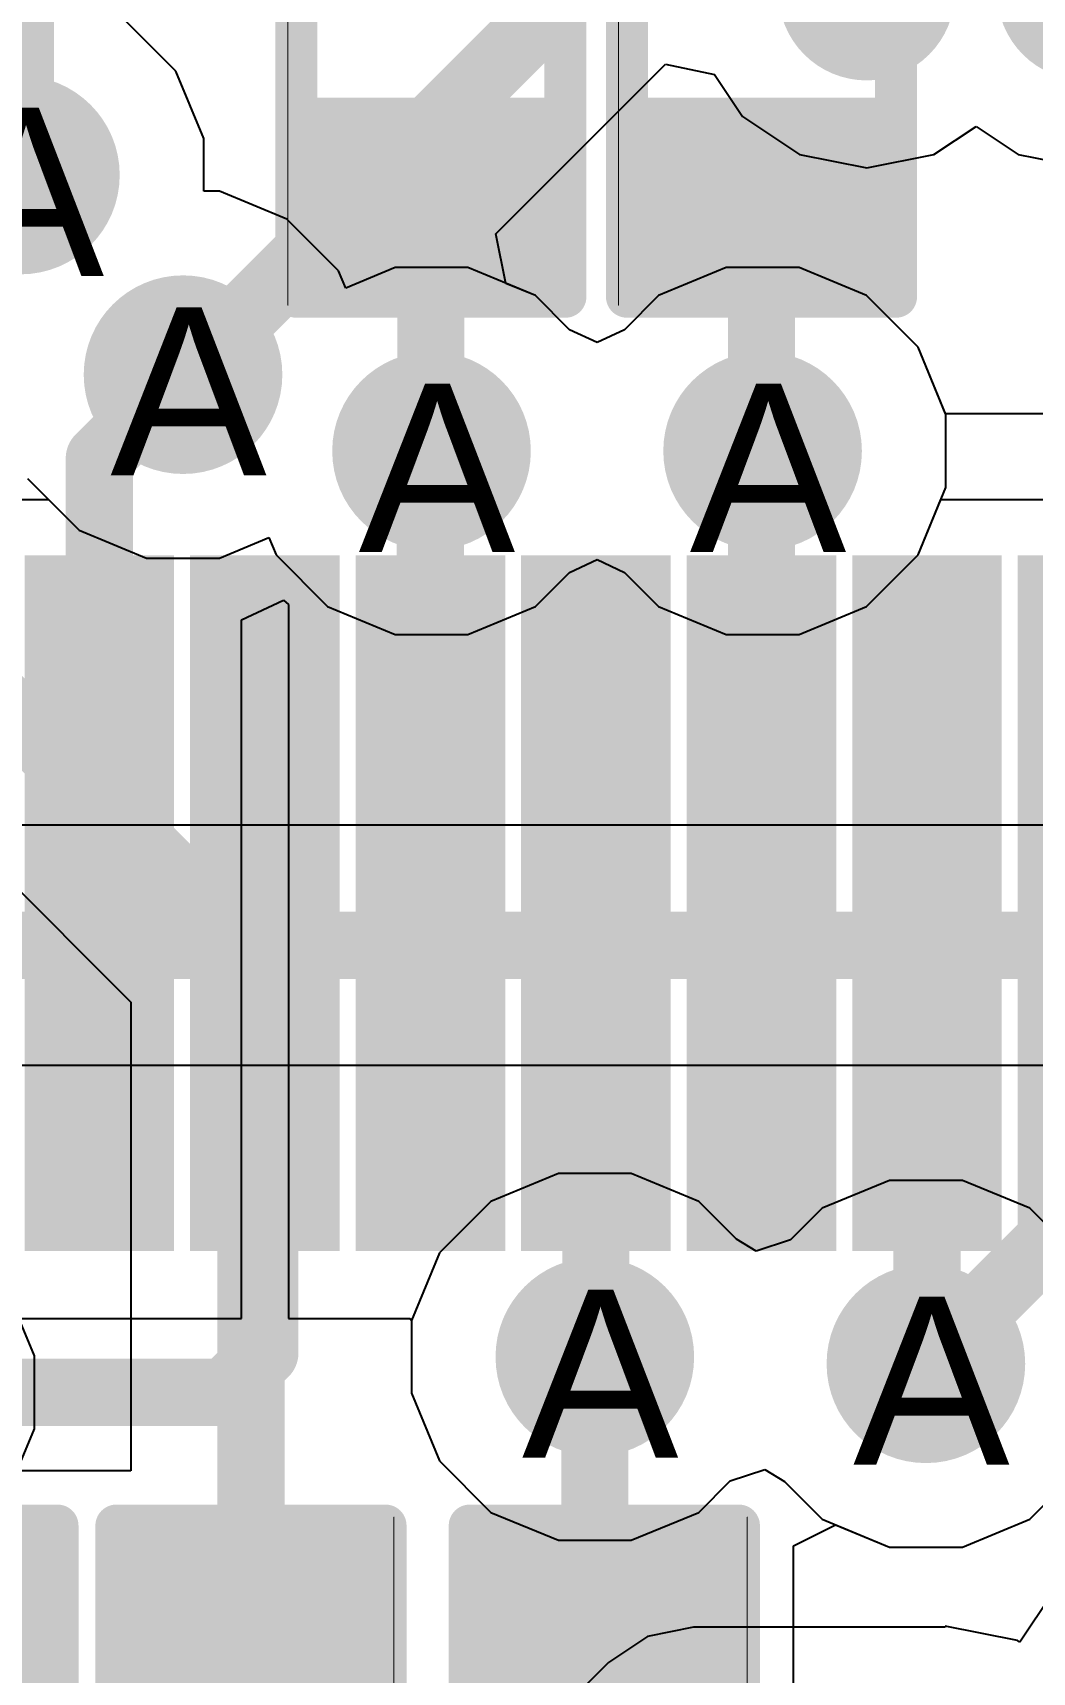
# Model space of a CAD drawing. Header units: inches. Extents: x 0 to 208, y 0 to 213.
# Drawn here: x 2.0308 to 2.1497, y 3.0356 to 3.2305 of the extents above; entities that cross this region are included whole.
import ezdxf

# ---------------------------------------------------------------- set-up
doc = ezdxf.new("R2010")
doc.units = ezdxf.units.IN
doc.header["$MEASUREMENT"] = 0
for name, color, linetype in [('Bottom Layer', 5, 'Continuous'), ('Bottom Overlay', 54, 'Continuous'), ('Bottom Paste', 16, 'Continuous'), ('Bottom Solder', 6, 'Continuous'), ('Drill Drawing', 1, 'Continuous'), ('L2_GND1', 16, 'Continuous'), ('L3_SIG1', 76, 'Continuous'), ('L4_PWR', 90, 'Continuous'), ('L5_GND2', 156, 'Continuous'), ('L6_SIG2', 130, 'Continuous'), ('L7_GND3', 216, 'Continuous'), ('Top Layer', 1, 'Continuous'), ('Top Paste', 8, 'Continuous'), ('Top Solder', 216, 'Continuous'), ('Via Holes', 16, 'Continuous')]:
    doc.layers.add(name, color=color, linetype=linetype)
doc.styles.add('Arial', font='', dxfattribs={"height": 0.2})
doc.styles.get('Arial').set_extended_font_data('Arial')

# ---------------------------------------------------------------- blocks, each defined once
blk = doc.blocks.new('AS0B826_S78B_7H_8')
at = {"layer": 'Top Layer'}
for points in [[(-0.88288, 1.03862), (-0.8691, 1.03862), (-0.8691, 0.95988), (-0.88288, 0.95988)], [(-0.8632, 1.03862), (-0.84942, 1.03862), (-0.84942, 0.95988), (-0.8632, 0.95988)], [(-0.84351, 1.03862), (-0.82973, 1.03862), (-0.82973, 0.95988), (-0.84351, 0.95988)], [(-0.82383, 1.03862), (-0.81005, 1.03862), (-0.81005, 0.95988), (-0.82383, 0.95988)], [(-0.80414, 1.03862), (-0.79036, 1.03862), (-0.79036, 0.95988), (-0.80414, 0.95988)], [(-0.78446, 1.03862), (-0.77068, 1.03862), (-0.77068, 0.95988), (-0.78446, 0.95988)]]:
    blk.add_hatch(color=1, dxfattribs=at).paths.add_polyline_path(points)
at = {"layer": 'Top Paste'}
for points in [[(-0.88288, 1.03862), (-0.8691, 1.03862), (-0.8691, 0.95988), (-0.88288, 0.95988)], [(-0.8632, 1.03862), (-0.84942, 1.03862), (-0.84942, 0.95988), (-0.8632, 0.95988)], [(-0.84351, 1.03862), (-0.82973, 1.03862), (-0.82973, 0.95988), (-0.84351, 0.95988)], [(-0.82383, 1.03862), (-0.81005, 1.03862), (-0.81005, 0.95988), (-0.82383, 0.95988)], [(-0.80414, 1.03862), (-0.79036, 1.03862), (-0.79036, 0.95988), (-0.80414, 0.95988)], [(-0.78446, 1.03862), (-0.77068, 1.03862), (-0.77068, 0.95988), (-0.78446, 0.95988)]]:
    blk.add_hatch(color=8, dxfattribs=at).paths.add_polyline_path(points)
at = {"layer": 'Top Solder'}
for points in [[(-0.88488, 1.04062), (-0.8671, 1.04062), (-0.8671, 0.95788), (-0.88488, 0.95788)], [(-0.8652, 1.04062), (-0.84742, 1.04062), (-0.84742, 0.95788), (-0.8652, 0.95788)], [(-0.84551, 1.04062), (-0.82773, 1.04062), (-0.82773, 0.95788), (-0.84551, 0.95788)], [(-0.82583, 1.04062), (-0.80805, 1.04062), (-0.80805, 0.95788), (-0.82583, 0.95788)], [(-0.80614, 1.04062), (-0.78836, 1.04062), (-0.78836, 0.95788), (-0.80614, 0.95788)], [(-0.78646, 1.04062), (-0.76868, 1.04062), (-0.76868, 0.95788), (-0.78646, 0.95788)], [(-0.76677, 1.04062), (-0.74899, 1.04062), (-0.74899, 0.95788), (-0.76677, 0.95788)]]:
    blk.add_hatch(color=216, dxfattribs=at).paths.add_polyline_path(points)
blk = doc.blocks.new('R___0402_B_44')
at = {"layer": 'Bottom Layer'}
for points in [[(-0.0095, 0.0125), (-0.0095, -0.0125), (-0.0275, -0.0125), (-0.0275, 0.0125)], [(0.0275, 0.0125), (0.0275, -0.0125), (0.0095, -0.0125), (0.0095, 0.0125)]]:
    blk.add_hatch(color=5, dxfattribs=at).paths.add_polyline_path(points)
at = {"layer": 'Bottom Paste'}
for points in [[(-0.0095, 0.0125), (-0.0095, -0.0125), (-0.0275, -0.0125), (-0.0275, 0.0125)], [(0.0275, 0.0125), (0.0275, -0.0125), (0.0095, -0.0125), (0.0095, 0.0125)]]:
    blk.add_hatch(color=16, dxfattribs=at).paths.add_polyline_path(points)
at = {"layer": 'Bottom Solder'}
for points in [[(-0.00734, 0.01467), (-0.00734, -0.01467), (-0.02967, -0.01467), (-0.02967, 0.01467)], [(0.02966, 0.01467), (0.02966, -0.01467), (0.00733, -0.01467), (0.00733, 0.01467)]]:
    blk.add_hatch(color=6, dxfattribs=at).paths.add_polyline_path(points)
at = {"layer": 'Bottom Overlay'}
for points in [[(-0.031, -0.016, 0.005, 0.005, 0), (-0.031, 0.016, 0.005, 0.005, 0)], [(0.031, 0.016, 0.005, 0.005, 0), (-0.031, 0.016, 0.005, 0.005, 0)], [(0.031, -0.016, 0.005, 0.005, 0), (0.031, 0.016, 0.005, 0.005, 0)], [(0.032, 0.017, 0.000127, 0.000127, 0), (-0.032, 0.017, 0.000127, 0.000127, 0)], [(0.031, -0.016, 0.005, 0.005, 0), (-0.031, -0.016, 0.005, 0.005, 0)]]:
    blk.add_lwpolyline(points, format="xyseb", dxfattribs=at)
for points in [[(-0.03225, 0.016, 0.0025, 0.0025, 1), (-0.02975, 0.016, 0.0025, 0.0025, 1)], [(-0.03225, 0.016, 0.0025, 0.0025, 1), (-0.02975, 0.016, 0.0025, 0.0025, 1)], [(0.02975, 0.016, 0.0025, 0.0025, 1), (0.03225, 0.016, 0.0025, 0.0025, 1)], [(0.02975, 0.016, 0.0025, 0.0025, 1), (0.03225, 0.016, 0.0025, 0.0025, 1)], [(-0.03203, 0.017, 0.0000635, 0.0000635, 1), (-0.03197, 0.017, 0.0000635, 0.0000635, 1)], [(0.03197, 0.017, 0.0000635, 0.0000635, 1), (0.03203, 0.017, 0.0000635, 0.0000635, 1)], [(-0.03225, -0.016, 0.0025, 0.0025, 1), (-0.02975, -0.016, 0.0025, 0.0025, 1)], [(-0.03225, -0.016, 0.0025, 0.0025, 1), (-0.02975, -0.016, 0.0025, 0.0025, 1)], [(0.02975, -0.016, 0.0025, 0.0025, 1), (0.03225, -0.016, 0.0025, 0.0025, 1)], [(0.02975, -0.016, 0.0025, 0.0025, 1), (0.03225, -0.016, 0.0025, 0.0025, 1)]]:
    blk.add_lwpolyline(points, format="xyseb", close=True, dxfattribs=at)
blk = doc.blocks.new('R___0402_B_46')
at = {"layer": 'Bottom Layer'}
for points in [[(-0.0095, 0.0125), (-0.0095, -0.0125), (-0.0275, -0.0125), (-0.0275, 0.0125)], [(0.0275, 0.0125), (0.0275, -0.0125), (0.0095, -0.0125), (0.0095, 0.0125)]]:
    blk.add_hatch(color=5, dxfattribs=at).paths.add_polyline_path(points)
at = {"layer": 'Bottom Paste'}
for points in [[(-0.0095, 0.0125), (-0.0095, -0.0125), (-0.0275, -0.0125), (-0.0275, 0.0125)], [(0.0275, 0.0125), (0.0275, -0.0125), (0.0095, -0.0125), (0.0095, 0.0125)]]:
    blk.add_hatch(color=16, dxfattribs=at).paths.add_polyline_path(points)
at = {"layer": 'Bottom Solder'}
for points in [[(-0.00733, 0.01466), (-0.00733, -0.01467), (-0.02967, -0.01467), (-0.02967, 0.01466)], [(0.02967, 0.01466), (0.02967, -0.01467), (0.00733, -0.01467), (0.00733, 0.01466)]]:
    blk.add_hatch(color=6, dxfattribs=at).paths.add_polyline_path(points)
at = {"layer": 'Bottom Overlay'}
for points in [[(-0.031, -0.016, 0.005, 0.005, 0), (-0.031, 0.016, 0.005, 0.005, 0)], [(0.031, 0.016, 0.005, 0.005, 0), (-0.031, 0.016, 0.005, 0.005, 0)], [(0.031, -0.016, 0.005, 0.005, 0), (0.031, 0.016, 0.005, 0.005, 0)], [(0.032, 0.017, 0.000127, 0.000127, 0), (-0.032, 0.017, 0.000127, 0.000127, 0)], [(0.031, -0.016, 0.005, 0.005, 0), (-0.031, -0.016, 0.005, 0.005, 0)]]:
    blk.add_lwpolyline(points, format="xyseb", dxfattribs=at)
for points in [[(-0.03225, 0.016, 0.0025, 0.0025, 1), (-0.02975, 0.016, 0.0025, 0.0025, 1)], [(-0.03225, 0.016, 0.0025, 0.0025, 1), (-0.02975, 0.016, 0.0025, 0.0025, 1)], [(0.02975, 0.016, 0.0025, 0.0025, 1), (0.03225, 0.016, 0.0025, 0.0025, 1)], [(0.02975, 0.016, 0.0025, 0.0025, 1), (0.03225, 0.016, 0.0025, 0.0025, 1)], [(-0.03203, 0.017, 0.0000635, 0.0000635, 1), (-0.03197, 0.017, 0.0000635, 0.0000635, 1)], [(0.03197, 0.017, 0.0000635, 0.0000635, 1), (0.03203, 0.017, 0.0000635, 0.0000635, 1)], [(-0.03225, -0.016, 0.0025, 0.0025, 1), (-0.02975, -0.016, 0.0025, 0.0025, 1)], [(-0.03225, -0.016, 0.0025, 0.0025, 1), (-0.02975, -0.016, 0.0025, 0.0025, 1)], [(0.02975, -0.016, 0.0025, 0.0025, 1), (0.03225, -0.016, 0.0025, 0.0025, 1)], [(0.02975, -0.016, 0.0025, 0.0025, 1), (0.03225, -0.016, 0.0025, 0.0025, 1)]]:
    blk.add_lwpolyline(points, format="xyseb", close=True, dxfattribs=at)
blk = doc.blocks.new('R___0402_B_47')
at = {"layer": 'Bottom Layer'}
for points in [[(-0.0095, 0.0125), (-0.0095, -0.0125), (-0.0275, -0.0125), (-0.0275, 0.0125)], [(0.0275, 0.0125), (0.0275, -0.0125), (0.0095, -0.0125), (0.0095, 0.0125)]]:
    blk.add_hatch(color=5, dxfattribs=at).paths.add_polyline_path(points)
at = {"layer": 'Bottom Paste'}
for points in [[(-0.0095, 0.0125), (-0.0095, -0.0125), (-0.0275, -0.0125), (-0.0275, 0.0125)], [(0.0275, 0.0125), (0.0275, -0.0125), (0.0095, -0.0125), (0.0095, 0.0125)]]:
    blk.add_hatch(color=16, dxfattribs=at).paths.add_polyline_path(points)
at = {"layer": 'Bottom Solder'}
for points in [[(-0.00733, 0.01467), (-0.00733, -0.01467), (-0.02967, -0.01467), (-0.02967, 0.01467)], [(0.02967, 0.01467), (0.02967, -0.01467), (0.00733, -0.01467), (0.00733, 0.01467)]]:
    blk.add_hatch(color=6, dxfattribs=at).paths.add_polyline_path(points)
at = {"layer": 'Bottom Overlay'}
for points in [[(-0.031, 0.016, 0.005, 0.005, 0), (-0.031, -0.016, 0.005, 0.005, 0)], [(-0.031, 0.016, 0.005, 0.005, 0), (0.031, 0.016, 0.005, 0.005, 0)], [(0.031, 0.016, 0.005, 0.005, 0), (0.031, -0.016, 0.005, 0.005, 0)], [(-0.032, 0.017, 0.000127, 0.000127, 0), (0.032, 0.017, 0.000127, 0.000127, 0)], [(-0.031, -0.016, 0.005, 0.005, 0), (0.031, -0.016, 0.005, 0.005, 0)]]:
    blk.add_lwpolyline(points, format="xyseb", dxfattribs=at)
for points in [[(-0.03225, 0.016, 0.0025, 0.0025, 1), (-0.02975, 0.016, 0.0025, 0.0025, 1)], [(-0.03225, 0.016, 0.0025, 0.0025, 1), (-0.02975, 0.016, 0.0025, 0.0025, 1)], [(0.02975, 0.016, 0.0025, 0.0025, 1), (0.03225, 0.016, 0.0025, 0.0025, 1)], [(0.02975, 0.016, 0.0025, 0.0025, 1), (0.03225, 0.016, 0.0025, 0.0025, 1)], [(-0.03203, 0.017, 0.0000635, 0.0000635, 1), (-0.03197, 0.017, 0.0000635, 0.0000635, 1)], [(0.03197, 0.017, 0.0000635, 0.0000635, 1), (0.03203, 0.017, 0.0000635, 0.0000635, 1)], [(-0.03225, -0.016, 0.0025, 0.0025, 1), (-0.02975, -0.016, 0.0025, 0.0025, 1)], [(-0.03225, -0.016, 0.0025, 0.0025, 1), (-0.02975, -0.016, 0.0025, 0.0025, 1)], [(0.02975, -0.016, 0.0025, 0.0025, 1), (0.03225, -0.016, 0.0025, 0.0025, 1)], [(0.02975, -0.016, 0.0025, 0.0025, 1), (0.03225, -0.016, 0.0025, 0.0025, 1)]]:
    blk.add_lwpolyline(points, format="xyseb", close=True, dxfattribs=at)
blk = doc.blocks.new('R___0402_B_49')
at = {"layer": 'Bottom Layer'}
for points in [[(-0.0095, 0.0125), (-0.0095, -0.0125), (-0.0275, -0.0125), (-0.0275, 0.0125)], [(0.0275, 0.0125), (0.0275, -0.0125), (0.0095, -0.0125), (0.0095, 0.0125)]]:
    blk.add_hatch(color=5, dxfattribs=at).paths.add_polyline_path(points)
at = {"layer": 'Bottom Paste'}
for points in [[(-0.0095, 0.0125), (-0.0095, -0.0125), (-0.0275, -0.0125), (-0.0275, 0.0125)], [(0.0275, 0.0125), (0.0275, -0.0125), (0.0095, -0.0125), (0.0095, 0.0125)]]:
    blk.add_hatch(color=16, dxfattribs=at).paths.add_polyline_path(points)
at = {"layer": 'Bottom Solder'}
for points in [[(-0.00733, 0.01467), (-0.00733, -0.01466), (-0.02967, -0.01466), (-0.02967, 0.01467)], [(0.02967, 0.01467), (0.02967, -0.01466), (0.00733, -0.01466), (0.00733, 0.01467)]]:
    blk.add_hatch(color=6, dxfattribs=at).paths.add_polyline_path(points)
at = {"layer": 'Bottom Overlay'}
for points in [[(-0.031, 0.016, 0.005, 0.005, 0), (-0.031, -0.016, 0.005, 0.005, 0)], [(-0.031, 0.016, 0.005, 0.005, 0), (0.031, 0.016, 0.005, 0.005, 0)], [(0.031, 0.016, 0.005, 0.005, 0), (0.031, -0.016, 0.005, 0.005, 0)], [(-0.032, 0.017, 0.000127, 0.000127, 0), (0.032, 0.017, 0.000127, 0.000127, 0)], [(-0.031, -0.016, 0.005, 0.005, 0), (0.031, -0.016, 0.005, 0.005, 0)]]:
    blk.add_lwpolyline(points, format="xyseb", dxfattribs=at)
for points in [[(-0.03225, 0.016, 0.0025, 0.0025, 1), (-0.02975, 0.016, 0.0025, 0.0025, 1)], [(-0.03225, 0.016, 0.0025, 0.0025, 1), (-0.02975, 0.016, 0.0025, 0.0025, 1)], [(0.02975, 0.016, 0.0025, 0.0025, 1), (0.03225, 0.016, 0.0025, 0.0025, 1)], [(0.02975, 0.016, 0.0025, 0.0025, 1), (0.03225, 0.016, 0.0025, 0.0025, 1)], [(-0.03203, 0.017, 0.0000635, 0.0000635, 1), (-0.03197, 0.017, 0.0000635, 0.0000635, 1)], [(0.03197, 0.017, 0.0000635, 0.0000635, 1), (0.03203, 0.017, 0.0000635, 0.0000635, 1)], [(-0.03225, -0.016, 0.0025, 0.0025, 1), (-0.02975, -0.016, 0.0025, 0.0025, 1)], [(-0.03225, -0.016, 0.0025, 0.0025, 1), (-0.02975, -0.016, 0.0025, 0.0025, 1)], [(0.02975, -0.016, 0.0025, 0.0025, 1), (0.03225, -0.016, 0.0025, 0.0025, 1)], [(0.02975, -0.016, 0.0025, 0.0025, 1), (0.03225, -0.016, 0.0025, 0.0025, 1)]]:
    blk.add_lwpolyline(points, format="xyseb", close=True, dxfattribs=at)
blk = doc.blocks.new('CAP_0402_B_568')
at = {"layer": 'Bottom Layer'}
for points in [[(-0.0095, 0.0125), (-0.0095, -0.0125), (-0.0275, -0.0125), (-0.0275, 0.0125)], [(0.0275, 0.0125), (0.0275, -0.0125), (0.0095, -0.0125), (0.0095, 0.0125)]]:
    blk.add_hatch(color=5, dxfattribs=at).paths.add_polyline_path(points)
at = {"layer": 'Bottom Paste'}
for points in [[(-0.0095, 0.0125), (-0.0095, -0.0125), (-0.0275, -0.0125), (-0.0275, 0.0125)], [(0.0275, 0.0125), (0.0275, -0.0125), (0.0095, -0.0125), (0.0095, 0.0125)]]:
    blk.add_hatch(color=16, dxfattribs=at).paths.add_polyline_path(points)
at = {"layer": 'Bottom Solder'}
for points in [[(-0.00714, 0.01486), (-0.00714, -0.01486), (-0.02986, -0.01486), (-0.02986, 0.01486)], [(0.02986, 0.01486), (0.02986, -0.01486), (0.00714, -0.01486), (0.00714, 0.01486)]]:
    blk.add_hatch(color=6, dxfattribs=at).paths.add_polyline_path(points)
at = {"layer": 'Bottom Overlay'}
for points in [[(-0.011, 0.016, 0.005, 0.005, 0), (-0.031, 0.016, 0.005, 0.005, 0)], [(-0.031, -0.016, 0.005, 0.005, 0), (-0.031, 0.016, 0.005, 0.005, 0)], [(0.031, 0.016, 0.005, 0.005, 0), (0.011, 0.016, 0.005, 0.005, 0)], [(0.031, -0.016, 0.005, 0.005, 0), (0.031, 0.016, 0.005, 0.005, 0)], [(-0.011, -0.016, 0.005, 0.005, 0), (-0.031, -0.016, 0.005, 0.005, 0)], [(0.031, -0.016, 0.005, 0.005, 0), (0.011, -0.016, 0.005, 0.005, 0)]]:
    blk.add_lwpolyline(points, format="xyseb", dxfattribs=at)
for points in [[(-0.03225, 0.016, 0.0025, 0.0025, 1), (-0.02975, 0.016, 0.0025, 0.0025, 1)], [(-0.03225, 0.016, 0.0025, 0.0025, 1), (-0.02975, 0.016, 0.0025, 0.0025, 1)], [(-0.01225, 0.016, 0.0025, 0.0025, 1), (-0.00975, 0.016, 0.0025, 0.0025, 1)], [(0.00975, 0.016, 0.0025, 0.0025, 1), (0.01225, 0.016, 0.0025, 0.0025, 1)], [(0.02975, 0.016, 0.0025, 0.0025, 1), (0.03225, 0.016, 0.0025, 0.0025, 1)], [(0.02975, 0.016, 0.0025, 0.0025, 1), (0.03225, 0.016, 0.0025, 0.0025, 1)], [(-0.03225, -0.016, 0.0025, 0.0025, 1), (-0.02975, -0.016, 0.0025, 0.0025, 1)], [(-0.03225, -0.016, 0.0025, 0.0025, 1), (-0.02975, -0.016, 0.0025, 0.0025, 1)], [(-0.01225, -0.016, 0.0025, 0.0025, 1), (-0.00975, -0.016, 0.0025, 0.0025, 1)], [(0.00975, -0.016, 0.0025, 0.0025, 1), (0.01225, -0.016, 0.0025, 0.0025, 1)], [(0.02975, -0.016, 0.0025, 0.0025, 1), (0.03225, -0.016, 0.0025, 0.0025, 1)], [(0.02975, -0.016, 0.0025, 0.0025, 1), (0.03225, -0.016, 0.0025, 0.0025, 1)]]:
    blk.add_lwpolyline(points, format="xyseb", close=True, dxfattribs=at)

msp = doc.modelspace()

# ---------------------------------------------------------------- hatches: boundary and pattern name
at = {"layer": 'Bottom Layer'}
h = msp.add_hatch(color=5, dxfattribs=at)
edge = h.paths.add_edge_path()
edge.add_arc((2.02936, 3.2136), 0.01181, 0, 360)
h = msp.add_hatch(color=5, dxfattribs=at)
edge = h.paths.add_edge_path()
edge.add_arc((2.0487, 3.18986), 0.01181, 0, 360)
h = msp.add_hatch(color=5, dxfattribs=at)
edge = h.paths.add_edge_path()
edge.add_arc((2.07825, 3.18078), 0.01181, 0, 360)
h = msp.add_hatch(color=5, dxfattribs=at)
edge = h.paths.add_edge_path()
edge.add_arc((2.11762, 3.18078), 0.01181, 0, 360)
h = msp.add_hatch(color=5, dxfattribs=at)
edge = h.paths.add_edge_path()
edge.add_arc((2.09767, 3.07306), 0.01181, 0, 360)
h = msp.add_hatch(color=5, dxfattribs=at)
edge = h.paths.add_edge_path()
edge.add_arc((2.13704, 3.07224), 0.01181, 0, 360)
at = {"layer": 'L2_GND1'}
h = msp.add_hatch(color=16, dxfattribs=at)
edge = h.paths.add_edge_path()
edge.add_arc((2.02936, 3.2136), 0.01181, 0, 360)
h = msp.add_hatch(color=16, dxfattribs=at)
edge = h.paths.add_edge_path()
edge.add_arc((2.0487, 3.18986), 0.01181, 0, 360)
h = msp.add_hatch(color=16, dxfattribs=at)
edge = h.paths.add_edge_path()
edge.add_arc((2.07825, 3.18078), 0.01181, 0, 360)
h = msp.add_hatch(color=16, dxfattribs=at)
edge = h.paths.add_edge_path()
edge.add_arc((2.11762, 3.18078), 0.01181, 0, 360)
h = msp.add_hatch(color=16, dxfattribs=at)
edge = h.paths.add_edge_path()
edge.add_arc((2.09767, 3.07306), 0.01181, 0, 360)
h = msp.add_hatch(color=16, dxfattribs=at)
edge = h.paths.add_edge_path()
edge.add_arc((2.13704, 3.07224), 0.01181, 0, 360)
at = {"layer": 'L3_SIG1'}
h = msp.add_hatch(color=76, dxfattribs=at)
edge = h.paths.add_edge_path()
edge.add_arc((2.02936, 3.2136), 0.01181, 0, 360)
h = msp.add_hatch(color=76, dxfattribs=at)
edge = h.paths.add_edge_path()
edge.add_arc((2.0487, 3.18986), 0.01181, 0, 360)
h = msp.add_hatch(color=76, dxfattribs=at)
edge = h.paths.add_edge_path()
edge.add_arc((2.07825, 3.18078), 0.01181, 0, 360)
h = msp.add_hatch(color=76, dxfattribs=at)
edge = h.paths.add_edge_path()
edge.add_arc((2.11762, 3.18078), 0.01181, 0, 360)
h = msp.add_hatch(color=76, dxfattribs=at)
edge = h.paths.add_edge_path()
edge.add_arc((2.09767, 3.07306), 0.01181, 0, 360)
h = msp.add_hatch(color=76, dxfattribs=at)
edge = h.paths.add_edge_path()
edge.add_arc((2.13704, 3.07224), 0.01181, 0, 360)
at = {"layer": 'L4_PWR'}
h = msp.add_hatch(color=90, dxfattribs=at)
edge = h.paths.add_edge_path()
edge.add_arc((2.02936, 3.2136), 0.01181, 0, 360)
h = msp.add_hatch(color=90, dxfattribs=at)
edge = h.paths.add_edge_path()
edge.add_arc((2.0487, 3.18986), 0.01181, 0, 360)
h = msp.add_hatch(color=90, dxfattribs=at)
edge = h.paths.add_edge_path()
edge.add_arc((2.07825, 3.18078), 0.01181, 0, 360)
h = msp.add_hatch(color=90, dxfattribs=at)
edge = h.paths.add_edge_path()
edge.add_arc((2.11762, 3.18078), 0.01181, 0, 360)
h = msp.add_hatch(color=90, dxfattribs=at)
edge = h.paths.add_edge_path()
edge.add_arc((2.09767, 3.07306), 0.01181, 0, 360)
h = msp.add_hatch(color=90, dxfattribs=at)
edge = h.paths.add_edge_path()
edge.add_arc((2.13704, 3.07224), 0.01181, 0, 360)
at = {"layer": 'L5_GND2'}
h = msp.add_hatch(color=156, dxfattribs=at)
edge = h.paths.add_edge_path()
edge.add_arc((2.02936, 3.2136), 0.01181, 0, 360)
h = msp.add_hatch(color=156, dxfattribs=at)
edge = h.paths.add_edge_path()
edge.add_arc((2.0487, 3.18986), 0.01181, 0, 360)
h = msp.add_hatch(color=156, dxfattribs=at)
edge = h.paths.add_edge_path()
edge.add_arc((2.07825, 3.18078), 0.01181, 0, 360)
h = msp.add_hatch(color=156, dxfattribs=at)
edge = h.paths.add_edge_path()
edge.add_arc((2.11762, 3.18078), 0.01181, 0, 360)
h = msp.add_hatch(color=156, dxfattribs=at)
edge = h.paths.add_edge_path()
edge.add_arc((2.09767, 3.07306), 0.01181, 0, 360)
h = msp.add_hatch(color=156, dxfattribs=at)
edge = h.paths.add_edge_path()
edge.add_arc((2.13704, 3.07224), 0.01181, 0, 360)
at = {"layer": 'L6_SIG2'}
h = msp.add_hatch(color=130, dxfattribs=at)
edge = h.paths.add_edge_path()
edge.add_arc((2.02936, 3.2136), 0.01181, 0, 360)
h = msp.add_hatch(color=130, dxfattribs=at)
edge = h.paths.add_edge_path()
edge.add_arc((2.0487, 3.18986), 0.01181, 0, 360)
h = msp.add_hatch(color=130, dxfattribs=at)
edge = h.paths.add_edge_path()
edge.add_arc((2.07825, 3.18078), 0.01181, 0, 360)
h = msp.add_hatch(color=130, dxfattribs=at)
edge = h.paths.add_edge_path()
edge.add_arc((2.11762, 3.18078), 0.01181, 0, 360)
h = msp.add_hatch(color=130, dxfattribs=at)
edge = h.paths.add_edge_path()
edge.add_arc((2.09767, 3.07306), 0.01181, 0, 360)
h = msp.add_hatch(color=130, dxfattribs=at)
edge = h.paths.add_edge_path()
edge.add_arc((2.13704, 3.07224), 0.01181, 0, 360)
at = {"layer": 'L7_GND3'}
h = msp.add_hatch(color=216, dxfattribs=at)
edge = h.paths.add_edge_path()
edge.add_arc((2.02936, 3.2136), 0.01181, 0, 360)
h = msp.add_hatch(color=216, dxfattribs=at)
edge = h.paths.add_edge_path()
edge.add_arc((2.0487, 3.18986), 0.01181, 0, 360)
h = msp.add_hatch(color=216, dxfattribs=at)
edge = h.paths.add_edge_path()
edge.add_arc((2.07825, 3.18078), 0.01181, 0, 360)
h = msp.add_hatch(color=216, dxfattribs=at)
edge = h.paths.add_edge_path()
edge.add_arc((2.11762, 3.18078), 0.01181, 0, 360)
h = msp.add_hatch(color=216, dxfattribs=at)
edge = h.paths.add_edge_path()
edge.add_arc((2.09767, 3.07306), 0.01181, 0, 360)
h = msp.add_hatch(color=216, dxfattribs=at)
edge = h.paths.add_edge_path()
edge.add_arc((2.13704, 3.07224), 0.01181, 0, 360)
at = {"layer": 'Top Layer'}
h = msp.add_hatch(color=1, dxfattribs=at)
edge = h.paths.add_edge_path()
edge.add_arc((2.02936, 3.2136), 0.01181, 0, 360)
h = msp.add_hatch(color=1, dxfattribs=at)
edge = h.paths.add_edge_path()
edge.add_arc((2.0487, 3.18986), 0.01181, 0, 360)
h = msp.add_hatch(color=1, dxfattribs=at)
edge = h.paths.add_edge_path()
edge.add_arc((2.07825, 3.18078), 0.01181, 0, 360)
h = msp.add_hatch(color=1, dxfattribs=at)
edge = h.paths.add_edge_path()
edge.add_arc((2.11762, 3.18078), 0.01181, 0, 360)
h = msp.add_hatch(color=1, dxfattribs=at)
edge = h.paths.add_edge_path()
edge.add_arc((2.09767, 3.07306), 0.01181, 0, 360)
h = msp.add_hatch(color=1, dxfattribs=at)
edge = h.paths.add_edge_path()
edge.add_arc((2.13704, 3.07224), 0.01181, 0, 360)
at = {"layer": 'Via Holes'}
h = msp.add_hatch(color=7, dxfattribs=at)
edge = h.paths.add_edge_path()
edge.add_arc((2.02936, 3.2136), 0.00591, 0, 360)
h = msp.add_hatch(color=7, dxfattribs=at)
edge = h.paths.add_edge_path()
edge.add_arc((2.0487, 3.18986), 0.00591, 0, 360)
h = msp.add_hatch(color=7, dxfattribs=at)
edge = h.paths.add_edge_path()
edge.add_arc((2.07825, 3.18078), 0.00591, 0, 360)
h = msp.add_hatch(color=7, dxfattribs=at)
edge = h.paths.add_edge_path()
edge.add_arc((2.11762, 3.18078), 0.00591, 0, 360)
h = msp.add_hatch(color=7, dxfattribs=at)
edge = h.paths.add_edge_path()
edge.add_arc((2.09767, 3.07306), 0.00591, 0, 360)
h = msp.add_hatch(color=7, dxfattribs=at)
edge = h.paths.add_edge_path()
edge.add_arc((2.13704, 3.07224), 0.00591, 0, 360)

# ---------------------------------------------------------------- linework, layer by layer
at = {"layer": 'Bottom Layer'}
for p, q in [((1.97455, 3.18321), (2.04251, 3.11526)), ((2.04251, 3.11526), (2.04251, 3.0595)), ((2.04251, 3.0595), (1.99527, 3.0595)), ((2.1494, 3.05375), (2.15346, 3.05781)), ((2.1213, 3.05061), (2.1263, 3.05308)), ((2.1263, 3.05308), (2.13271, 3.05043)), ((2.14138, 3.05043), (2.1494, 3.05375)), ((2.1213, 3.01549), (2.1213, 3.05061)), ((2.13271, 3.05043), (2.14138, 3.05043))]:
    msp.add_line(p, q, dxfattribs=at)
for points in [[(2.07817, 3.17978, 0.008, 0.008, 0), (2.07817, 3.21163, 0.008, 0.008, 0)], [(2.11749, 3.17978, 0.008, 0.008, 0), (2.11749, 3.21163, 0.008, 0.008, 0)], [(1.98464, 3.19331, 0.008, 0.008, 0), (2.05678, 3.12117, 0.008, 0.008, 0)], [(2.07817, 3.17978, 0.008, 0.008, 0), (2.07825, 3.17978, 0.008, 0.008, 0)], [(2.11749, 3.17978, 0.008, 0.008, 0), (2.11762, 3.17978, 0.008, 0.008, 0)], [(2.05678, 3.0405, 0.008, 0.008, 0), (2.05678, 3.12117, 0.008, 0.008, 0)], [(2.13704, 3.07224, 0.008, 0.008, 0), (2.15812, 3.09331, 0.008, 0.008, 0)], [(2.09767, 3.0405, 0.008, 0.008, 0), (2.09767, 3.07306, 0.008, 0.008, 0)]]:
    msp.add_lwpolyline(points, format="xyseb", dxfattribs=at)
for points in [[(2.07617, 3.21163, 0.004, 0.004, 1), (2.08017, 3.21163, 0.004, 0.004, 1)], [(2.11549, 3.21163, 0.004, 0.004, 1), (2.11949, 3.21163, 0.004, 0.004, 1)], [(2.07617, 3.17978, 0.004, 0.004, 1), (2.08017, 3.17978, 0.004, 0.004, 1)], [(2.07617, 3.17978, 0.004, 0.004, 1), (2.08017, 3.17978, 0.004, 0.004, 1)], [(2.07625, 3.17978, 0.004, 0.004, 1), (2.08025, 3.17978, 0.004, 0.004, 1)], [(2.11549, 3.17978, 0.004, 0.004, 1), (2.11949, 3.17978, 0.004, 0.004, 1)], [(2.11549, 3.17978, 0.004, 0.004, 1), (2.11949, 3.17978, 0.004, 0.004, 1)], [(2.11562, 3.17978, 0.004, 0.004, 1), (2.11962, 3.17978, 0.004, 0.004, 1)], [(2.05478, 3.12117, 0.004, 0.004, 1), (2.05878, 3.12117, 0.004, 0.004, 1)], [(2.05478, 3.12117, 0.004, 0.004, 1), (2.05878, 3.12117, 0.004, 0.004, 1)], [(2.09567, 3.07306, 0.004, 0.004, 1), (2.09967, 3.07306, 0.004, 0.004, 1)], [(2.13504, 3.07224, 0.004, 0.004, 1), (2.13904, 3.07224, 0.004, 0.004, 1)], [(2.05478, 3.0405, 0.004, 0.004, 1), (2.05878, 3.0405, 0.004, 0.004, 1)], [(2.09567, 3.0405, 0.004, 0.004, 1), (2.09967, 3.0405, 0.004, 0.004, 1)]]:
    msp.add_lwpolyline(points, format="xyseb", close=True, dxfattribs=at)
at = {"layer": 'L2_GND1'}
for p, q in [((2.04785, 3.22595), (2.04171, 3.23209)), ((2.05117, 3.21794), (2.04785, 3.22595)), ((2.05117, 3.21167), (2.05117, 3.21794)), ((2.05304, 3.21167), (2.05117, 3.21167)), ((2.06106, 3.20835), (2.05304, 3.21167)), ((2.06719, 3.20222), (2.06106, 3.20835)), ((2.06804, 3.20016), (2.06719, 3.20222)), ((2.07391, 3.20259), (2.06804, 3.20016)), ((2.08258, 3.20259), (2.07391, 3.20259)), ((2.0906, 3.19927), (2.08258, 3.20259)), ((2.11328, 3.20259), (2.10526, 3.19927)), ((2.12195, 3.20259), (2.11328, 3.20259)), ((2.12997, 3.19927), (2.12195, 3.20259)), ((2.09466, 3.1952), (2.0906, 3.19927)), ((2.10526, 3.19927), (2.1012, 3.1952)), ((2.13611, 3.19313), (2.12997, 3.19927)), ((2.09793, 3.19369), (2.09466, 3.1952)), ((2.1012, 3.1952), (2.09793, 3.19369)), ((2.13943, 3.18511), (2.13611, 3.19313)), ((2.13943, 3.17644), (2.13943, 3.18511)), ((2.03021, 3.17751), (2.03635, 3.17137)), ((2.13611, 3.16842), (2.13943, 3.17644)), ((2.03635, 3.17137), (2.04436, 3.16805)), ((2.05304, 3.16805), (2.0589, 3.17048)), ((2.0589, 3.17048), (2.05976, 3.16842)), ((2.04436, 3.16805), (2.05304, 3.16805)), ((2.05976, 3.16842), (2.06589, 3.16229)), ((2.12997, 3.16229), (2.13611, 3.16842)), ((2.0906, 3.16229), (2.09466, 3.16635)), ((2.09466, 3.16635), (2.09793, 3.16787)), ((2.09793, 3.16787), (2.1012, 3.16635)), ((2.1012, 3.16635), (2.10526, 3.16229)), ((2.06589, 3.16229), (2.07391, 3.15897)), ((2.08258, 3.15897), (2.0906, 3.16229)), ((2.10526, 3.16229), (2.11328, 3.15897)), ((2.12195, 3.15897), (2.12997, 3.16229)), ((2.07391, 3.15897), (2.08258, 3.15897)), ((2.11328, 3.15897), (2.12195, 3.15897)), ((2.467, 3.13627), (1.26391, 3.13627)), ((1.258, 3.10773), (2.46109, 3.10773)), ((2.09333, 3.09488), (2.08531, 3.09155)), ((2.102, 3.09488), (2.09333, 3.09488)), ((2.11002, 3.09155), (2.102, 3.09488)), ((2.13271, 3.09405), (2.12469, 3.09073)), ((2.14138, 3.09405), (2.13271, 3.09405)), ((2.1494, 3.09073), (2.14138, 3.09405)), ((2.08531, 3.09155), (2.07918, 3.08542)), ((2.1145, 3.08707), (2.11002, 3.09155)), ((2.12469, 3.09073), (2.12093, 3.08697)), ((2.15346, 3.08666), (2.1494, 3.09073)), ((2.11684, 3.08564), (2.1145, 3.08707)), ((2.12093, 3.08697), (2.11684, 3.08564)), ((2.07918, 3.08542), (2.07585, 3.0774)), ((2.07585, 3.0774), (2.07585, 3.06873)), ((2.07585, 3.06873), (2.07918, 3.06071)), ((2.07918, 3.06071), (2.08531, 3.05457)), ((2.11378, 3.05834), (2.11787, 3.05966)), ((2.11787, 3.05966), (2.12021, 3.05823)), ((2.11002, 3.05457), (2.11378, 3.05834)), ((2.12021, 3.05823), (2.12469, 3.05375)), ((2.1494, 3.05375), (2.15346, 3.05781)), ((2.08531, 3.05457), (2.09333, 3.05125)), ((2.102, 3.05125), (2.11002, 3.05457)), ((2.12469, 3.05375), (2.13271, 3.05043)), ((2.14138, 3.05043), (2.1494, 3.05375)), ((2.09333, 3.05125), (2.102, 3.05125)), ((2.13271, 3.05043), (2.14138, 3.05043))]:
    msp.add_line(p, q, dxfattribs=at)
msp.add_lwpolyline([(1.258, 3.122, 0.008, 0.008, 0), (2.467, 3.122, 0.008, 0.008, 0)], format="xyseb", dxfattribs=at)
at = {"layer": 'L3_SIG1'}
for p, q in [((2.04785, 3.22595), (2.04171, 3.23209)), ((2.05117, 3.21794), (2.04785, 3.22595)), ((2.05117, 3.21167), (2.05117, 3.21794)), ((2.05304, 3.21167), (2.05117, 3.21167)), ((2.06106, 3.20835), (2.05304, 3.21167)), ((2.06719, 3.20222), (2.06106, 3.20835)), ((2.06804, 3.20016), (2.06719, 3.20222)), ((2.07391, 3.20259), (2.06804, 3.20016)), ((2.08258, 3.20259), (2.07391, 3.20259)), ((2.0906, 3.19927), (2.08258, 3.20259)), ((2.11328, 3.20259), (2.10526, 3.19927)), ((2.12195, 3.20259), (2.11328, 3.20259)), ((2.12997, 3.19927), (2.12195, 3.20259)), ((2.09466, 3.1952), (2.0906, 3.19927)), ((2.10526, 3.19927), (2.1012, 3.1952)), ((2.13611, 3.19313), (2.12997, 3.19927)), ((2.09793, 3.19369), (2.09466, 3.1952)), ((2.1012, 3.1952), (2.09793, 3.19369)), ((2.13943, 3.18511), (2.13611, 3.19313)), ((2.13943, 3.17644), (2.13943, 3.18511)), ((2.03021, 3.17751), (2.03635, 3.17137)), ((2.13611, 3.16842), (2.13943, 3.17644)), ((2.03635, 3.17137), (2.04436, 3.16805)), ((2.05304, 3.16805), (2.0589, 3.17048)), ((2.0589, 3.17048), (2.05976, 3.16842)), ((2.04436, 3.16805), (2.05304, 3.16805)), ((2.05976, 3.16842), (2.06589, 3.16229)), ((2.12997, 3.16229), (2.13611, 3.16842)), ((2.0906, 3.16229), (2.09466, 3.16635)), ((2.09466, 3.16635), (2.09793, 3.16787)), ((2.09793, 3.16787), (2.1012, 3.16635)), ((2.1012, 3.16635), (2.10526, 3.16229)), ((2.06589, 3.16229), (2.07391, 3.15897)), ((2.08258, 3.15897), (2.0906, 3.16229)), ((2.10526, 3.16229), (2.11328, 3.15897)), ((2.12195, 3.15897), (2.12997, 3.16229)), ((2.07391, 3.15897), (2.08258, 3.15897)), ((2.11328, 3.15897), (2.12195, 3.15897)), ((2.09333, 3.09488), (2.08531, 3.09155)), ((2.102, 3.09488), (2.09333, 3.09488)), ((2.11002, 3.09155), (2.102, 3.09488)), ((2.13271, 3.09405), (2.12469, 3.09073)), ((2.14138, 3.09405), (2.13271, 3.09405)), ((2.1494, 3.09073), (2.14138, 3.09405)), ((2.08531, 3.09155), (2.07918, 3.08542)), ((2.1145, 3.08707), (2.11002, 3.09155)), ((2.12469, 3.09073), (2.12093, 3.08697)), ((2.15346, 3.08666), (2.1494, 3.09073)), ((2.11684, 3.08564), (2.1145, 3.08707)), ((2.12093, 3.08697), (2.11684, 3.08564)), ((2.07918, 3.08542), (2.07585, 3.0774)), ((2.07585, 3.0774), (2.07585, 3.06873)), ((2.07585, 3.06873), (2.07918, 3.06071)), ((2.07918, 3.06071), (2.08531, 3.05457)), ((2.11378, 3.05834), (2.11787, 3.05966)), ((2.11787, 3.05966), (2.12021, 3.05823)), ((2.11002, 3.05457), (2.11378, 3.05834)), ((2.12021, 3.05823), (2.12469, 3.05375)), ((2.1494, 3.05375), (2.15346, 3.05781)), ((2.08531, 3.05457), (2.09333, 3.05125)), ((2.102, 3.05125), (2.11002, 3.05457)), ((2.12469, 3.05375), (2.13271, 3.05043)), ((2.14138, 3.05043), (2.1494, 3.05375)), ((2.09333, 3.05125), (2.102, 3.05125)), ((2.13271, 3.05043), (2.14138, 3.05043))]:
    msp.add_line(p, q, dxfattribs=at)
at = {"layer": 'L4_PWR'}
for p, q in [((2.04785, 3.22595), (2.04171, 3.23209)), ((2.05117, 3.21794), (2.04785, 3.22595)), ((2.05117, 3.21167), (2.05117, 3.21794)), ((2.05304, 3.21167), (2.05117, 3.21167)), ((2.06106, 3.20835), (2.05304, 3.21167)), ((2.06719, 3.20222), (2.06106, 3.20835)), ((2.06804, 3.20016), (2.06719, 3.20222)), ((2.07391, 3.20259), (2.06804, 3.20016)), ((2.08258, 3.20259), (2.07391, 3.20259)), ((2.0906, 3.19927), (2.08258, 3.20259)), ((2.11328, 3.20259), (2.10526, 3.19927)), ((2.12195, 3.20259), (2.11328, 3.20259)), ((2.12997, 3.19927), (2.12195, 3.20259)), ((2.09466, 3.1952), (2.0906, 3.19927)), ((2.10526, 3.19927), (2.1012, 3.1952)), ((2.13611, 3.19313), (2.12997, 3.19927)), ((2.09793, 3.19369), (2.09466, 3.1952)), ((2.1012, 3.1952), (2.09793, 3.19369)), ((2.13939, 3.1852), (2.13611, 3.19313)), ((2.17457, 3.1852), (2.13939, 3.1852)), ((2.00541, 3.175), (2.03272, 3.175)), ((2.03272, 3.175), (2.03635, 3.17137)), ((2.13611, 3.16842), (2.13883, 3.175)), ((2.13883, 3.175), (2.17513, 3.175)), ((2.03635, 3.17137), (2.04436, 3.16805)), ((2.05304, 3.16805), (2.0589, 3.17048)), ((2.0589, 3.17048), (2.05976, 3.16842)), ((2.04436, 3.16805), (2.05304, 3.16805)), ((2.05976, 3.16842), (2.06589, 3.16229)), ((2.12997, 3.16229), (2.13611, 3.16842)), ((2.0906, 3.16229), (2.09466, 3.16635)), ((2.09466, 3.16635), (2.09793, 3.16787)), ((2.09793, 3.16787), (2.1012, 3.16635)), ((2.1012, 3.16635), (2.10526, 3.16229)), ((2.06589, 3.16229), (2.07391, 3.15897)), ((2.08258, 3.15897), (2.0906, 3.16229)), ((2.10526, 3.16229), (2.11328, 3.15897)), ((2.12195, 3.15897), (2.12997, 3.16229)), ((2.07391, 3.15897), (2.08258, 3.15897)), ((2.11328, 3.15897), (2.12195, 3.15897)), ((2.09333, 3.09488), (2.08531, 3.09155)), ((2.102, 3.09488), (2.09333, 3.09488)), ((2.11002, 3.09155), (2.102, 3.09488)), ((2.13271, 3.09405), (2.12469, 3.09073)), ((2.14138, 3.09405), (2.13271, 3.09405)), ((2.1494, 3.09073), (2.14138, 3.09405)), ((2.08531, 3.09155), (2.07918, 3.08542)), ((2.1145, 3.08707), (2.11002, 3.09155)), ((2.12469, 3.09073), (2.12093, 3.08697)), ((2.15346, 3.08666), (2.1494, 3.09073)), ((2.11684, 3.08564), (2.1145, 3.08707)), ((2.12093, 3.08697), (2.11684, 3.08564)), ((2.07918, 3.08542), (2.07585, 3.0774)), ((2.03103, 3.07319), (2.02771, 3.08121)), ((2.07585, 3.0774), (2.07585, 3.06873)), ((2.03103, 3.06452), (2.03103, 3.07319)), ((2.07585, 3.06873), (2.07918, 3.06071)), ((2.02771, 3.0565), (2.03103, 3.06452)), ((2.07918, 3.06071), (2.08531, 3.05457)), ((2.11378, 3.05834), (2.11787, 3.05966)), ((2.11787, 3.05966), (2.12021, 3.05823)), ((2.11002, 3.05457), (2.11378, 3.05834)), ((2.12021, 3.05823), (2.12469, 3.05375)), ((2.1494, 3.05375), (2.15346, 3.05781)), ((2.08531, 3.05457), (2.09333, 3.05125)), ((2.102, 3.05125), (2.11002, 3.05457)), ((2.12469, 3.05375), (2.13271, 3.05043)), ((2.14138, 3.05043), (2.1494, 3.05375)), ((2.09333, 3.05125), (2.102, 3.05125)), ((2.13271, 3.05043), (2.14138, 3.05043))]:
    msp.add_line(p, q, dxfattribs=at)
at = {"layer": 'L5_GND2'}
for p, q in [((2.04785, 3.22595), (2.04171, 3.23209)), ((2.05117, 3.21794), (2.04785, 3.22595)), ((2.05117, 3.21167), (2.05117, 3.21794)), ((2.05304, 3.21167), (2.05117, 3.21167)), ((2.06106, 3.20835), (2.05304, 3.21167)), ((2.06719, 3.20222), (2.06106, 3.20835)), ((2.06804, 3.20016), (2.06719, 3.20222)), ((2.07391, 3.20259), (2.06804, 3.20016)), ((2.08258, 3.20259), (2.07391, 3.20259)), ((2.0906, 3.19927), (2.08258, 3.20259)), ((2.11328, 3.20259), (2.10526, 3.19927)), ((2.12195, 3.20259), (2.11328, 3.20259)), ((2.12997, 3.19927), (2.12195, 3.20259)), ((2.09466, 3.1952), (2.0906, 3.19927)), ((2.10526, 3.19927), (2.1012, 3.1952)), ((2.13611, 3.19313), (2.12997, 3.19927)), ((2.09793, 3.19369), (2.09466, 3.1952)), ((2.1012, 3.1952), (2.09793, 3.19369)), ((2.13943, 3.18511), (2.13611, 3.19313)), ((2.13943, 3.17644), (2.13943, 3.18511)), ((2.03021, 3.17751), (2.03635, 3.17137)), ((2.13611, 3.16842), (2.13943, 3.17644)), ((2.03635, 3.17137), (2.04436, 3.16805)), ((2.05304, 3.16805), (2.0589, 3.17048)), ((2.0589, 3.17048), (2.05976, 3.16842)), ((2.04436, 3.16805), (2.05304, 3.16805)), ((2.05976, 3.16842), (2.06589, 3.16229)), ((2.12997, 3.16229), (2.13611, 3.16842)), ((2.0906, 3.16229), (2.09466, 3.16635)), ((2.09466, 3.16635), (2.09793, 3.16787)), ((2.09793, 3.16787), (2.1012, 3.16635)), ((2.1012, 3.16635), (2.10526, 3.16229)), ((2.06589, 3.16229), (2.07391, 3.15897)), ((2.08258, 3.15897), (2.0906, 3.16229)), ((2.10526, 3.16229), (2.11328, 3.15897)), ((2.12195, 3.15897), (2.12997, 3.16229)), ((2.07391, 3.15897), (2.08258, 3.15897)), ((2.11328, 3.15897), (2.12195, 3.15897)), ((2.09333, 3.09488), (2.08531, 3.09155)), ((2.102, 3.09488), (2.09333, 3.09488)), ((2.11002, 3.09155), (2.102, 3.09488)), ((2.13271, 3.09405), (2.12469, 3.09073)), ((2.14138, 3.09405), (2.13271, 3.09405)), ((2.1494, 3.09073), (2.14138, 3.09405)), ((2.08531, 3.09155), (2.07918, 3.08542)), ((2.1145, 3.08707), (2.11002, 3.09155)), ((2.12469, 3.09073), (2.12093, 3.08697)), ((2.15346, 3.08666), (2.1494, 3.09073)), ((2.11684, 3.08564), (2.1145, 3.08707)), ((2.12093, 3.08697), (2.11684, 3.08564)), ((2.07918, 3.08542), (2.07585, 3.0774)), ((2.07585, 3.0774), (2.07585, 3.06873)), ((2.07585, 3.06873), (2.07918, 3.06071)), ((2.07918, 3.06071), (2.08531, 3.05457)), ((2.11378, 3.05834), (2.11787, 3.05966)), ((2.11787, 3.05966), (2.12021, 3.05823)), ((2.11002, 3.05457), (2.11378, 3.05834)), ((2.12021, 3.05823), (2.12469, 3.05375)), ((2.1494, 3.05375), (2.15346, 3.05781)), ((2.08531, 3.05457), (2.09333, 3.05125)), ((2.102, 3.05125), (2.11002, 3.05457)), ((2.12469, 3.05375), (2.13271, 3.05043)), ((2.14138, 3.05043), (2.1494, 3.05375)), ((2.09333, 3.05125), (2.102, 3.05125)), ((2.13271, 3.05043), (2.14138, 3.05043))]:
    msp.add_line(p, q, dxfattribs=at)
at = {"layer": 'L6_SIG2'}
for p, q in [((2.08591, 3.20662), (2.10609, 3.2268)), ((2.10609, 3.2268), (2.1119, 3.22554)), ((2.1119, 3.22554), (2.11522, 3.22057)), ((2.11522, 3.22057), (2.122, 3.21604)), ((2.138, 3.21604), (2.143, 3.21938)), ((2.143, 3.21938), (2.148, 3.21604)), ((2.122, 3.21604), (2.13, 3.21445)), ((2.13, 3.21445), (2.138, 3.21604)), ((2.148, 3.21604), (2.1558, 3.21449)), ((2.08708, 3.20072), (2.08591, 3.20662)), ((2.11328, 3.20259), (2.10526, 3.19927)), ((2.12195, 3.20259), (2.11328, 3.20259)), ((2.12997, 3.19927), (2.12195, 3.20259)), ((2.0906, 3.19927), (2.08708, 3.20072)), ((2.09466, 3.1952), (2.0906, 3.19927)), ((2.10526, 3.19927), (2.1012, 3.1952)), ((2.13611, 3.19313), (2.12997, 3.19927)), ((2.09793, 3.19369), (2.09466, 3.1952)), ((2.1012, 3.1952), (2.09793, 3.19369)), ((2.13943, 3.18511), (2.13611, 3.19313)), ((2.13943, 3.17644), (2.13943, 3.18511)), ((2.03021, 3.17751), (2.03635, 3.17137)), ((2.13611, 3.16842), (2.13943, 3.17644)), ((2.03635, 3.17137), (2.04436, 3.16805)), ((2.05304, 3.16805), (2.0589, 3.17048)), ((2.0589, 3.17048), (2.05976, 3.16842)), ((2.04436, 3.16805), (2.05304, 3.16805)), ((2.05976, 3.16842), (2.06589, 3.16229)), ((2.12997, 3.16229), (2.13611, 3.16842)), ((2.0906, 3.16229), (2.09466, 3.16635)), ((2.09466, 3.16635), (2.09793, 3.16787)), ((2.09793, 3.16787), (2.1012, 3.16635)), ((2.1012, 3.16635), (2.10526, 3.16229)), ((2.06589, 3.16229), (2.07391, 3.15897)), ((2.08258, 3.15897), (2.0906, 3.16229)), ((2.10526, 3.16229), (2.11328, 3.15897)), ((2.12195, 3.15897), (2.12997, 3.16229)), ((2.07391, 3.15897), (2.08258, 3.15897)), ((2.11328, 3.15897), (2.12195, 3.15897)), ((2.09333, 3.09488), (2.08531, 3.09155)), ((2.102, 3.09488), (2.09333, 3.09488)), ((2.11002, 3.09155), (2.102, 3.09488)), ((2.13271, 3.09405), (2.12469, 3.09073)), ((2.14138, 3.09405), (2.13271, 3.09405)), ((2.1494, 3.09073), (2.14138, 3.09405)), ((2.08531, 3.09155), (2.07918, 3.08542)), ((2.1145, 3.08707), (2.11002, 3.09155)), ((2.12469, 3.09073), (2.12093, 3.08697)), ((2.15346, 3.08666), (2.1494, 3.09073)), ((2.11684, 3.08564), (2.1145, 3.08707)), ((2.12093, 3.08697), (2.11684, 3.08564)), ((2.07918, 3.08542), (2.07585, 3.0774)), ((2.07585, 3.0774), (2.07585, 3.06873)), ((2.07585, 3.06873), (2.07918, 3.06071)), ((2.07918, 3.06071), (2.08531, 3.05457)), ((2.11378, 3.05834), (2.11787, 3.05966)), ((2.11787, 3.05966), (2.12021, 3.05823)), ((2.11002, 3.05457), (2.11378, 3.05834)), ((2.12021, 3.05823), (2.12469, 3.05375)), ((2.1494, 3.05375), (2.15346, 3.05781)), ((2.08531, 3.05457), (2.09333, 3.05125)), ((2.102, 3.05125), (2.11002, 3.05457)), ((2.12469, 3.05375), (2.13271, 3.05043)), ((2.14138, 3.05043), (2.1494, 3.05375)), ((2.09333, 3.05125), (2.102, 3.05125)), ((2.13271, 3.05043), (2.14138, 3.05043)), ((2.15207, 3.0449), (2.14822, 3.03915)), ((2.10394, 3.03981), (2.09931, 3.03672)), ((2.1094, 3.0409), (2.10394, 3.03981)), ((2.13935, 3.0409), (2.1094, 3.0409)), ((2.14793, 3.03935), (2.13935, 3.04105)), ((2.13935, 3.04105), (2.13935, 3.0409)), ((2.14822, 3.03915), (2.14793, 3.03935)), ((2.09931, 3.03672), (2.0584, 2.99581)), ((2.09931, 3.03672), (2.09931, 3.03672))]:
    msp.add_line(p, q, dxfattribs=at)
for points in [[(2.02936, 3.2136, 0.008, 0.008, 0), (2.02936, 3.28711, 0.008, 0.008, 0)], [(2.04996, 3.19086, 0.008, 0.008, 0), (2.10325, 3.24415, 0.008, 0.008, 0)], [(2.1365, 3.23535, 0.008, 0.008, -1), (2.1235, 3.23535, 0.008, 0.008, 0)], [(2.1625, 3.23535, 0.008, 0.008, -1), (2.1495, 3.23535, 0.008, 0.008, 0)], [(2.0497, 3.19086, 0.008, 0.008, 0), (2.04996, 3.19086, 0.008, 0.008, 0)]]:
    msp.add_lwpolyline(points, format="xyseb", dxfattribs=at)
for points in [[(2.02736, 3.2136, 0.004, 0.004, 1), (2.03136, 3.2136, 0.004, 0.004, 1)], [(2.0477, 3.19086, 0.004, 0.004, 1), (2.0517, 3.19086, 0.004, 0.004, 1)], [(2.04796, 3.19086, 0.004, 0.004, 1), (2.05196, 3.19086, 0.004, 0.004, 1)], [(2.04796, 3.19086, 0.004, 0.004, 1), (2.05196, 3.19086, 0.004, 0.004, 1)]]:
    msp.add_lwpolyline(points, format="xyseb", close=True, dxfattribs=at)
at = {"layer": 'L7_GND3'}
for p, q in [((2.04785, 3.22595), (2.04171, 3.23209)), ((2.05117, 3.21794), (2.04785, 3.22595)), ((2.05117, 3.21167), (2.05117, 3.21794)), ((2.05304, 3.21167), (2.05117, 3.21167)), ((2.06106, 3.20835), (2.05304, 3.21167)), ((2.06719, 3.20222), (2.06106, 3.20835)), ((2.06804, 3.20016), (2.06719, 3.20222)), ((2.07391, 3.20259), (2.06804, 3.20016)), ((2.08258, 3.20259), (2.07391, 3.20259)), ((2.0906, 3.19927), (2.08258, 3.20259)), ((2.11328, 3.20259), (2.10526, 3.19927)), ((2.12195, 3.20259), (2.11328, 3.20259)), ((2.12997, 3.19927), (2.12195, 3.20259)), ((2.09466, 3.1952), (2.0906, 3.19927)), ((2.10526, 3.19927), (2.1012, 3.1952)), ((2.13611, 3.19313), (2.12997, 3.19927)), ((2.09793, 3.19369), (2.09466, 3.1952)), ((2.1012, 3.1952), (2.09793, 3.19369)), ((2.13943, 3.18511), (2.13611, 3.19313)), ((2.13943, 3.17644), (2.13943, 3.18511)), ((2.03021, 3.17751), (2.03635, 3.17137)), ((2.13611, 3.16842), (2.13943, 3.17644)), ((2.03635, 3.17137), (2.04436, 3.16805)), ((2.05304, 3.16805), (2.0589, 3.17048)), ((2.0589, 3.17048), (2.05976, 3.16842)), ((2.04436, 3.16805), (2.05304, 3.16805)), ((2.05976, 3.16842), (2.06589, 3.16229)), ((2.12997, 3.16229), (2.13611, 3.16842)), ((2.0906, 3.16229), (2.09466, 3.16635)), ((2.09466, 3.16635), (2.09793, 3.16787)), ((2.09793, 3.16787), (2.1012, 3.16635)), ((2.1012, 3.16635), (2.10526, 3.16229)), ((2.06589, 3.16229), (2.07391, 3.15897)), ((2.08258, 3.15897), (2.0906, 3.16229)), ((2.10526, 3.16229), (2.11328, 3.15897)), ((2.12195, 3.15897), (2.12997, 3.16229)), ((2.07391, 3.15897), (2.08258, 3.15897)), ((2.11328, 3.15897), (2.12195, 3.15897)), ((2.09333, 3.09488), (2.08531, 3.09155)), ((2.102, 3.09488), (2.09333, 3.09488)), ((2.11002, 3.09155), (2.102, 3.09488)), ((2.13271, 3.09405), (2.12469, 3.09073)), ((2.14138, 3.09405), (2.13271, 3.09405)), ((2.1494, 3.09073), (2.14138, 3.09405)), ((2.08531, 3.09155), (2.07918, 3.08542)), ((2.1145, 3.08707), (2.11002, 3.09155)), ((2.12469, 3.09073), (2.12093, 3.08697)), ((2.15346, 3.08666), (2.1494, 3.09073)), ((2.11684, 3.08564), (2.1145, 3.08707)), ((2.12093, 3.08697), (2.11684, 3.08564)), ((2.07918, 3.08542), (2.07585, 3.0774)), ((2.07585, 3.0774), (2.07585, 3.06873)), ((2.07585, 3.06873), (2.07918, 3.06071)), ((2.07918, 3.06071), (2.08531, 3.05457)), ((2.11378, 3.05834), (2.11787, 3.05966)), ((2.11787, 3.05966), (2.12021, 3.05823)), ((2.11002, 3.05457), (2.11378, 3.05834)), ((2.12021, 3.05823), (2.12469, 3.05375)), ((2.1494, 3.05375), (2.15346, 3.05781)), ((2.08531, 3.05457), (2.09333, 3.05125)), ((2.102, 3.05125), (2.11002, 3.05457)), ((2.12469, 3.05375), (2.13271, 3.05043)), ((2.14138, 3.05043), (2.1494, 3.05375)), ((2.09333, 3.05125), (2.102, 3.05125)), ((2.13271, 3.05043), (2.14138, 3.05043))]:
    msp.add_line(p, q, dxfattribs=at)
at = {"layer": 'Top Layer'}
for p, q in [((2.05564, 3.1607), (2.06064, 3.16303)), ((2.06064, 3.16303), (2.06123, 3.16254)), ((2.06123, 3.16254), (2.06123, 3.07764)), ((2.05564, 3.07764), (2.05564, 3.1607)), ((1.9628, 3.07764), (2.05564, 3.07764)), ((2.06123, 3.07764), (2.0757, 3.07764)), ((2.0757, 3.07764), (2.07585, 3.0774)), ((2.07585, 3.0774), (2.07585, 3.06873)), ((2.07585, 3.06873), (2.07918, 3.06071)), ((2.07918, 3.06071), (2.08531, 3.05457)), ((2.11378, 3.05834), (2.11787, 3.05966)), ((2.11787, 3.05966), (2.12021, 3.05823)), ((2.11002, 3.05457), (2.11378, 3.05834)), ((2.12021, 3.05823), (2.12469, 3.05375)), ((2.1494, 3.05375), (2.15346, 3.05781)), ((2.08531, 3.05457), (2.09333, 3.05125)), ((2.102, 3.05125), (2.11002, 3.05457)), ((2.12469, 3.05375), (2.13271, 3.05043)), ((2.14138, 3.05043), (2.1494, 3.05375)), ((2.09333, 3.05125), (2.102, 3.05125)), ((2.13271, 3.05043), (2.14138, 3.05043))]:
    msp.add_line(p, q, dxfattribs=at)
for points in [[(2.01906, 3.2033, 0.008, 0.008, 0), (2.02936, 3.2136, 0.008, 0.008, 0)], [(2.03875, 3.17992, 0.008, 0.008, 0), (2.0487, 3.18986, 0.008, 0.008, 0)], [(2.03875, 3.13618, 0.008, 0.008, 0), (2.03875, 3.17992, 0.008, 0.008, 0)], [(2.07812, 3.13618, 0.008, 0.008, 0), (2.07812, 3.18078, 0.008, 0.008, 0)], [(2.11749, 3.13618, 0.008, 0.008, 0), (2.11749, 3.18078, 0.008, 0.008, 0)], [(2.05843, 3.07354, 0.008, 0.008, 0), (2.05843, 3.12701, 0.008, 0.008, 0)], [(2.13717, 3.07461, 0.008, 0.008, 0), (2.13717, 3.12701, 0.008, 0.008, 0)], [(2.09779, 3.07343, 0.008, 0.008, 0), (2.09779, 3.12583, 0.008, 0.008, 0)], [(2.05374, 3.06885, 0.008, 0.008, 0), (2.05843, 3.07354, 0.008, 0.008, 0)], [(2.00922, 3.06885, 0.008, 0.008, 0), (2.05374, 3.06885, 0.008, 0.008, 0)]]:
    msp.add_lwpolyline(points, format="xyseb", dxfattribs=at)
for points in [[(2.02736, 3.2136, 0.004, 0.004, 1), (2.03136, 3.2136, 0.004, 0.004, 1)], [(2.0467, 3.18986, 0.004, 0.004, 1), (2.0507, 3.18986, 0.004, 0.004, 1)], [(2.03675, 3.17992, 0.004, 0.004, 1), (2.04075, 3.17992, 0.004, 0.004, 1)], [(2.03675, 3.17992, 0.004, 0.004, 1), (2.04075, 3.17992, 0.004, 0.004, 1)], [(2.07612, 3.18078, 0.004, 0.004, 1), (2.08012, 3.18078, 0.004, 0.004, 1)], [(2.11549, 3.18078, 0.004, 0.004, 1), (2.11949, 3.18078, 0.004, 0.004, 1)], [(2.03675, 3.13618, 0.004, 0.004, 1), (2.04075, 3.13618, 0.004, 0.004, 1)], [(2.07612, 3.13618, 0.004, 0.004, 1), (2.08012, 3.13618, 0.004, 0.004, 1)], [(2.11549, 3.13618, 0.004, 0.004, 1), (2.11949, 3.13618, 0.004, 0.004, 1)], [(2.05643, 3.12701, 0.004, 0.004, 1), (2.06043, 3.12701, 0.004, 0.004, 1)], [(2.13517, 3.12701, 0.004, 0.004, 1), (2.13917, 3.12701, 0.004, 0.004, 1)], [(2.09579, 3.12583, 0.004, 0.004, 1), (2.09979, 3.12583, 0.004, 0.004, 1)], [(2.13517, 3.07461, 0.004, 0.004, 1), (2.13917, 3.07461, 0.004, 0.004, 1)], [(2.05643, 3.07354, 0.004, 0.004, 1), (2.06043, 3.07354, 0.004, 0.004, 1)], [(2.05643, 3.07354, 0.004, 0.004, 1), (2.06043, 3.07354, 0.004, 0.004, 1)], [(2.09579, 3.07343, 0.004, 0.004, 1), (2.09979, 3.07343, 0.004, 0.004, 1)], [(2.05174, 3.06885, 0.004, 0.004, 1), (2.05574, 3.06885, 0.004, 0.004, 1)], [(2.05174, 3.06885, 0.004, 0.004, 1), (2.05574, 3.06885, 0.004, 0.004, 1)]]:
    msp.add_lwpolyline(points, format="xyseb", close=True, dxfattribs=at)

# ---------------------------------------------------------------- block references
for name, p, rotation in [('R___0402_B_47', (2.07817, 3.23013), 90), ('R___0402_B_49', (2.11749, 3.23013), 90), ('CAP_0402_B_568', (2.01777, 3.022), 270), ('R___0402_B_44', (2.05678, 3.022), 270), ('R___0402_B_46', (2.0988, 3.022), 270)]:
    msp.add_blockref(name, p, dxfattribs=dict(rotation=rotation))
msp.add_blockref('AS0B826_S78B_7H_8', (2.91474, 2.12776))

# ---------------------------------------------------------------- texts
at = {"layer": 'Drill Drawing', "style": 'Arial'}
for p in [(2.02069, 3.2016), (2.04004, 3.17787), (2.06958, 3.16878), (2.10895, 3.16878), (2.089, 3.06107), (2.12838, 3.06024)]:
    msp.add_text('A', height=0.02, dxfattribs=at).set_placement(p)

doc.saveas('drawing.dxf')
